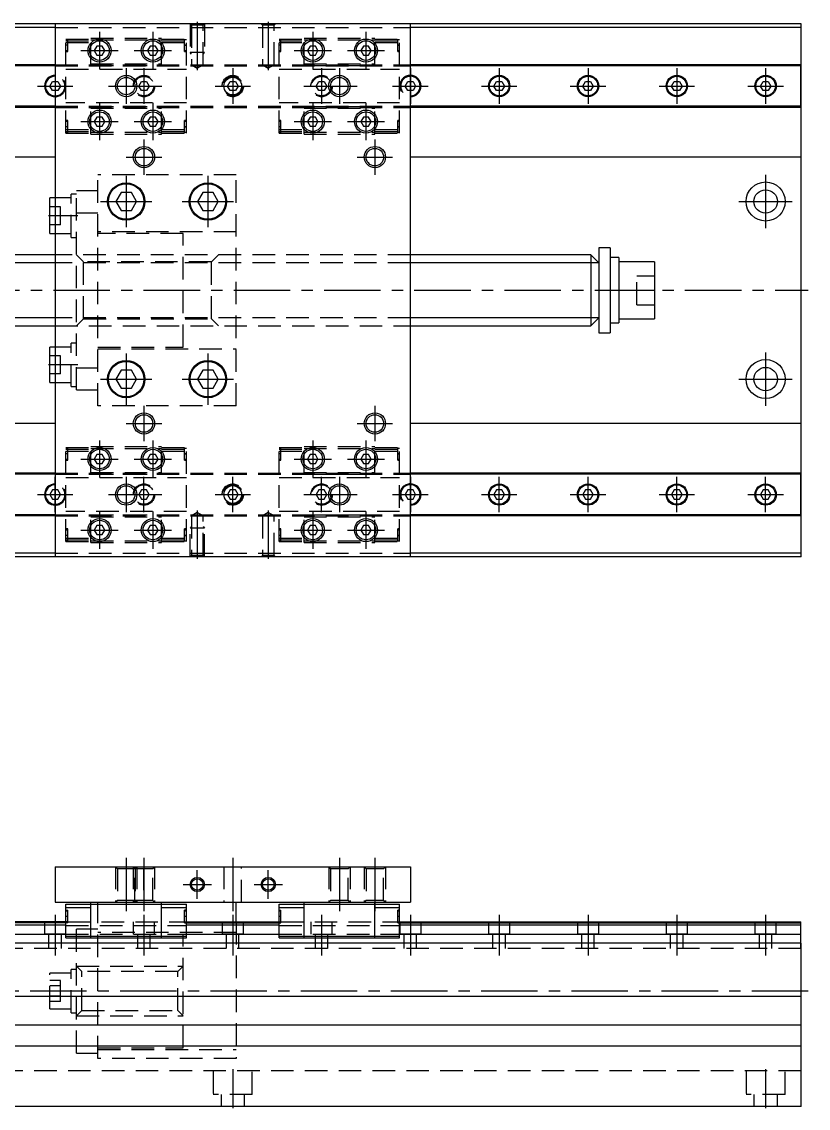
# Model space of a CAD drawing. Extents: x -2 to 669, y -8 to 323.
# Drawn here: x 448.1 to 669.5, y 17 to 322.9 of the extents above; entities that cross this region are included whole.
import ezdxf

# ---------------------------------------------------------------- set-up
doc = ezdxf.new("R2010")
doc.units = 0
doc.header["$LTSCALE"] = 0.5
doc.linetypes.add('CENTER', pattern=[50.8, 31.75, -6.35, 6.35, -6.35])
doc.linetypes.add('DASHED', pattern=[19.05, 12.7, -6.35])
for name, color, linetype in [('MSM_CENTER', 1, 'CENTER'), ('MSM_CONTINUOUS', 7, 'CONTINUOUS'), ('MSM_DASHED', 4, 'DASHED'), ('MSM_NARROW', 5, 'CONTINUOUS')]:
    doc.layers.add(name, color=color, linetype=linetype)

msp = doc.modelspace()

# ---------------------------------------------------------------- linework, layer by layer
at = {"layer": 'MSM_CENTER'}
for p, q in [((497.46, 322.92), (497.46, 309.24)), ((517.46, 322.92), (517.46, 309.24)), ((469.96, 320.05), (469.96, 309.55)), ((484.96, 320.05), (484.96, 309.55)), ((529.96, 320.05), (529.96, 309.55)), ((544.96, 320.05), (544.96, 309.55)), ((461.04, 316.3), (460.49, 316.3)), ((494.44, 316.3), (493.89, 316.3)), ((521.04, 316.3), (520.49, 316.3)), ((554.44, 316.3), (553.89, 316.3)), ((464.71, 314.8), (475.21, 314.8)), ((479.71, 314.8), (490.21, 314.8)), ((524.71, 314.8), (535.21, 314.8)), ((539.71, 314.8), (550.21, 314.8)), ((457.46, 309.8), (457.46, 299.8)), ((477.46, 309.8), (477.46, 299.8)), ((482.46, 309.8), (482.46, 299.8)), ((507.46, 309.8), (507.46, 299.8)), ((532.46, 309.8), (532.46, 299.8)), ((537.46, 309.8), (537.46, 299.8)), ((557.46, 309.8), (557.46, 299.8)), ((582.46, 309.8), (582.46, 299.8)), ((607.46, 309.8), (607.46, 299.8)), ((632.46, 309.8), (632.46, 299.8)), ((657.46, 309.8), (657.46, 299.8)), ((452.46, 304.8), (462.46, 304.8)), ((472.46, 304.8), (487.46, 304.8)), ((502.46, 304.8), (512.46, 304.8)), ((527.46, 304.8), (542.46, 304.8)), ((552.46, 304.8), (562.46, 304.8)), ((577.46, 304.8), (587.46, 304.8)), ((602.46, 304.8), (612.46, 304.8)), ((627.46, 304.8), (637.46, 304.8)), ((652.46, 304.8), (662.46, 304.8)), ((469.96, 300.05), (469.96, 289.55)), ((484.96, 300.05), (484.96, 289.55)), ((529.96, 300.05), (529.96, 289.55)), ((544.96, 300.05), (544.96, 289.55)), ((464.71, 294.8), (475.21, 294.8)), ((479.71, 294.8), (490.21, 294.8)), ((524.71, 294.8), (535.21, 294.8)), ((539.71, 294.8), (550.21, 294.8)), ((461.04, 293.3), (460.49, 293.3)), ((494.44, 293.3), (493.89, 293.3)), ((521.04, 293.3), (520.49, 293.3)), ((554.44, 293.3), (553.89, 293.3)), ((482.46, 289.8), (482.46, 279.8)), ((547.46, 289.8), (547.46, 279.8)), ((477.46, 284.8), (487.46, 284.8)), ((542.46, 284.8), (552.46, 284.8)), ((477.46, 279.55), (477.46, 265.05)), ((500.46, 279.55), (500.46, 265.05)), ((657.46, 279.8), (657.46, 264.8)), ((470.21, 272.3), (484.71, 272.3)), ((493.21, 272.3), (507.71, 272.3)), ((649.96, 272.3), (664.96, 272.3)), ((463.84, 268.3), (455.59, 268.3)), ((228.36, 247.3), (669.46, 247.3)), ((477.46, 229.55), (477.46, 215.05)), ((500.46, 229.55), (500.46, 215.05)), ((657.46, 229.8), (657.46, 214.8)), ((463.84, 226.3), (455.59, 226.3)), ((470.21, 222.3), (484.71, 222.3)), ((493.21, 222.3), (507.71, 222.3)), ((649.96, 222.3), (664.96, 222.3)), ((482.46, 214.8), (482.46, 204.8)), ((547.46, 214.8), (547.46, 204.8)), ((477.46, 209.8), (487.46, 209.8)), ((542.46, 209.8), (552.46, 209.8)), ((469.96, 205.05), (469.96, 194.55)), ((484.96, 205.05), (484.96, 194.55)), ((529.96, 205.05), (529.96, 194.55)), ((544.96, 205.05), (544.96, 194.55)), ((461.04, 201.3), (460.49, 201.3)), ((464.71, 199.8), (475.21, 199.8)), ((479.71, 199.8), (490.21, 199.8)), ((494.44, 201.3), (493.89, 201.3)), ((521.04, 201.3), (520.49, 201.3)), ((524.71, 199.8), (535.21, 199.8)), ((539.71, 199.8), (550.21, 199.8)), ((554.44, 201.3), (553.89, 201.3)), ((457.46, 184.8), (457.46, 194.8)), ((477.46, 194.8), (477.46, 184.8)), ((482.46, 184.8), (482.46, 194.8)), ((507.46, 184.8), (507.46, 194.8)), ((532.46, 184.8), (532.46, 194.8)), ((537.46, 194.8), (537.46, 184.8)), ((557.46, 194.8), (557.46, 184.8)), ((582.46, 184.8), (582.46, 194.8)), ((607.46, 184.8), (607.46, 194.8)), ((632.46, 184.8), (632.46, 194.8)), ((657.46, 184.8), (657.46, 194.8)), ((452.46, 189.8), (462.46, 189.8)), ((472.46, 189.8), (487.46, 189.8)), ((502.46, 189.8), (512.46, 189.8)), ((527.46, 189.8), (542.46, 189.8)), ((552.46, 189.8), (562.46, 189.8)), ((577.46, 189.8), (587.46, 189.8)), ((602.46, 189.8), (612.46, 189.8)), ((627.46, 189.8), (637.46, 189.8)), ((652.46, 189.8), (662.46, 189.8)), ((469.96, 185.05), (469.96, 174.55)), ((484.96, 185.05), (484.96, 174.55)), ((497.46, 185.35), (497.46, 171.68)), ((517.46, 185.35), (517.46, 171.68)), ((529.96, 185.05), (529.96, 174.55)), ((544.96, 185.05), (544.96, 174.55)), ((461.04, 178.3), (460.49, 178.3)), ((464.71, 179.8), (475.21, 179.8)), ((479.71, 179.8), (490.21, 179.8)), ((494.44, 178.3), (493.89, 178.3)), ((521.04, 178.3), (520.49, 178.3)), ((524.71, 179.8), (535.21, 179.8)), ((539.71, 179.8), (550.21, 179.8)), ((554.44, 178.3), (553.89, 178.3)), ((477.46, 87.5), (477.46, 72.5)), ((482.46, 87.5), (482.46, 72.5)), ((507.46, 87.5), (507.46, 72.5)), ((537.46, 87.5), (537.46, 72.5)), ((547.46, 87.5), (547.46, 72.5)), ((497.46, 76), (497.46, 84)), ((517.46, 76), (517.46, 84)), ((493.46, 80), (501.46, 80)), ((513.46, 80), (521.46, 80)), ((457.46, 71.5), (457.46, 60)), ((461.04, 71), (460.49, 71)), ((482.46, 71.5), (482.46, 60)), ((494.44, 71), (493.89, 71)), ((507.46, 71.5), (507.46, 60)), ((521.04, 71), (520.49, 71)), ((532.46, 71.5), (532.46, 60)), ((554.44, 71), (553.89, 71)), ((557.46, 71.5), (557.46, 60)), ((582.46, 71.5), (582.46, 60)), ((607.46, 71.5), (607.46, 60)), ((632.46, 71.5), (632.46, 60)), ((657.46, 71.5), (657.46, 60)), ((669.46, 50), (268.06, 50)), ((507.46, 28), (507.46, 17)), ((657.46, 28), (657.46, 17))]:
    msp.add_line(p, q, dxfattribs=at)
at = {"layer": 'MSM_CONTINUOUS'}
for p, q in [((457.46, 321.3), (347.46, 321.3)), ((667.46, 322.3), (347.51, 322.3)), ((457.46, 322.3), (457.46, 172.3)), ((557.46, 172.3), (557.46, 322.3)), ((667.46, 321.3), (557.46, 321.3)), ((667.46, 172.3), (667.46, 322.3)), ((469.22, 316.08), (468.48, 314.8)), ((470.7, 316.08), (469.22, 316.08)), ((471.44, 314.8), (470.7, 316.08)), ((484.22, 316.08), (483.48, 314.8)), ((485.7, 316.08), (484.22, 316.08)), ((486.44, 314.8), (485.7, 316.08)), ((529.22, 316.08), (528.48, 314.8)), ((530.7, 316.08), (529.22, 316.08)), ((531.44, 314.8), (530.7, 316.08)), ((544.22, 316.08), (543.48, 314.8)), ((545.7, 316.08), (544.22, 316.08)), ((546.44, 314.8), (545.7, 316.08)), ((468.48, 314.8), (469.22, 313.52)), ((469.22, 313.52), (470.7, 313.52)), ((470.7, 313.52), (471.44, 314.8)), ((483.48, 314.8), (484.22, 313.52)), ((484.22, 313.52), (485.7, 313.52)), ((485.7, 313.52), (486.44, 314.8)), ((528.48, 314.8), (529.22, 313.52)), ((529.22, 313.52), (530.7, 313.52)), ((530.7, 313.52), (531.44, 314.8)), ((543.48, 314.8), (544.22, 313.52)), ((544.22, 313.52), (545.7, 313.52)), ((545.7, 313.52), (546.44, 314.8)), ((457.46, 310.8), (347.46, 310.8)), ((457.46, 310.5), (347.46, 310.5)), ((667.46, 310.8), (557.46, 310.8)), ((667.41, 310.5), (557.46, 310.5)), ((667.41, 298.8), (667.41, 310.8)), ((455.98, 304.8), (456.72, 306.08)), ((456.72, 306.08), (457.46, 306.08)), ((505.98, 304.8), (506.72, 306.08)), ((506.72, 306.08), (508.2, 306.08)), ((508.2, 306.08), (508.94, 304.8)), ((557.46, 306.08), (558.2, 306.08)), ((558.2, 306.08), (558.94, 304.8)), ((580.98, 304.8), (581.72, 306.08)), ((581.72, 306.08), (583.2, 306.08)), ((583.2, 306.08), (583.94, 304.8)), ((605.98, 304.8), (606.72, 306.08)), ((606.72, 306.08), (608.2, 306.08)), ((608.2, 306.08), (608.94, 304.8)), ((630.98, 304.8), (631.72, 306.08)), ((631.72, 306.08), (633.2, 306.08)), ((633.2, 306.08), (633.94, 304.8)), ((655.98, 304.8), (656.72, 306.08)), ((656.72, 306.08), (658.2, 306.08)), ((658.2, 306.08), (658.94, 304.8)), ((456.72, 303.52), (455.98, 304.8)), ((457.46, 303.52), (456.72, 303.52)), ((506.72, 303.52), (505.98, 304.8)), ((508.2, 303.52), (506.72, 303.52)), ((508.94, 304.8), (508.2, 303.52)), ((558.2, 303.52), (557.46, 303.52)), ((558.94, 304.8), (558.2, 303.52)), ((581.72, 303.52), (580.98, 304.8)), ((583.2, 303.52), (581.72, 303.52)), ((583.94, 304.8), (583.2, 303.52)), ((606.72, 303.52), (605.98, 304.8)), ((608.2, 303.52), (606.72, 303.52)), ((608.94, 304.8), (608.2, 303.52)), ((631.72, 303.52), (630.98, 304.8)), ((633.2, 303.52), (631.72, 303.52)), ((633.94, 304.8), (633.2, 303.52)), ((656.72, 303.52), (655.98, 304.8)), ((658.2, 303.52), (656.72, 303.52)), ((658.94, 304.8), (658.2, 303.52)), ((457.46, 299.1), (347.46, 299.1)), ((457.46, 298.8), (347.46, 298.8)), ((667.41, 299.1), (557.46, 299.1)), ((667.41, 298.8), (557.46, 298.8)), ((469.22, 296.08), (468.48, 294.8)), ((468.48, 294.8), (469.22, 293.52)), ((470.7, 296.08), (469.22, 296.08)), ((471.44, 294.8), (470.7, 296.08)), ((470.7, 293.52), (471.44, 294.8)), ((484.22, 296.08), (483.48, 294.8)), ((483.48, 294.8), (484.22, 293.52)), ((485.7, 296.08), (484.22, 296.08)), ((486.44, 294.8), (485.7, 296.08)), ((485.7, 293.52), (486.44, 294.8)), ((529.22, 296.08), (528.48, 294.8)), ((528.48, 294.8), (529.22, 293.52)), ((530.7, 296.08), (529.22, 296.08)), ((531.44, 294.8), (530.7, 296.08)), ((530.7, 293.52), (531.44, 294.8)), ((544.22, 296.08), (543.48, 294.8)), ((543.48, 294.8), (544.22, 293.52)), ((545.7, 296.08), (544.22, 296.08)), ((546.44, 294.8), (545.7, 296.08)), ((545.7, 293.52), (546.44, 294.8)), ((469.22, 293.52), (470.7, 293.52)), ((484.22, 293.52), (485.7, 293.52)), ((529.22, 293.52), (530.7, 293.52)), ((544.22, 293.52), (545.7, 293.52)), ((457.46, 284.8), (347.46, 284.8)), ((667.46, 284.8), (557.46, 284.8)), ((455.96, 263.3), (455.96, 273.3)), ((457.46, 273.3), (455.96, 273.3)), ((476, 274.84), (474.53, 272.3)), ((474.53, 272.3), (476, 269.76)), ((478.93, 274.84), (476, 274.84)), ((480.39, 272.3), (478.93, 274.84)), ((478.93, 269.76), (480.39, 272.3)), ((499, 274.84), (497.53, 272.3)), ((497.53, 272.3), (499, 269.76)), ((501.93, 274.84), (499, 274.84)), ((503.39, 272.3), (501.93, 274.84)), ((501.93, 269.76), (503.39, 272.3)), ((476, 269.76), (478.93, 269.76)), ((499, 269.76), (501.93, 269.76)), ((455.96, 263.3), (457.46, 263.3)), ((457.46, 257.3), (347.46, 257.3)), ((608.21, 257.3), (557.46, 257.3)), ((610.46, 255.05), (608.21, 257.3)), ((608.21, 257.3), (608.21, 237.3)), ((610.46, 259.3), (610.46, 235.3)), ((613.66, 259.3), (610.46, 259.3)), ((613.66, 259.3), (613.66, 235.3)), ((616.16, 256.5), (613.66, 256.5)), ((616.16, 256.5), (616.16, 238.1)), ((626.16, 255.3), (616.16, 255.3)), ((626.16, 255.3), (626.16, 239.3)), ((608.21, 237.3), (610.46, 239.55)), ((616.16, 239.3), (626.16, 239.3)), ((347.46, 237.3), (457.46, 237.3)), ((557.46, 237.3), (608.21, 237.3)), ((613.66, 238.1), (616.16, 238.1)), ((610.46, 235.3), (613.66, 235.3)), ((455.96, 221.3), (455.96, 231.3)), ((457.46, 231.3), (455.96, 231.3)), ((476, 224.84), (474.53, 222.3)), ((478.93, 224.84), (476, 224.84)), ((480.39, 222.3), (478.93, 224.84)), ((499, 224.84), (497.53, 222.3)), ((501.93, 224.84), (499, 224.84)), ((503.39, 222.3), (501.93, 224.84)), ((455.96, 221.3), (457.46, 221.3)), ((474.53, 222.3), (476, 219.76)), ((478.93, 219.76), (480.39, 222.3)), ((497.53, 222.3), (499, 219.76)), ((501.93, 219.76), (503.39, 222.3)), ((476, 219.76), (478.93, 219.76)), ((499, 219.76), (501.93, 219.76)), ((457.46, 209.8), (347.46, 209.8)), ((667.46, 209.8), (557.46, 209.8)), ((469.22, 201.08), (468.48, 199.8)), ((468.48, 199.8), (469.22, 198.52)), ((470.7, 201.08), (469.22, 201.08)), ((471.44, 199.8), (470.7, 201.08)), ((470.7, 198.52), (471.44, 199.8)), ((484.22, 201.08), (483.48, 199.8)), ((483.48, 199.8), (484.22, 198.52)), ((485.7, 201.08), (484.22, 201.08)), ((486.44, 199.8), (485.7, 201.08)), ((485.7, 198.52), (486.44, 199.8)), ((529.22, 201.08), (528.48, 199.8)), ((528.48, 199.8), (529.22, 198.52)), ((530.7, 201.08), (529.22, 201.08)), ((531.44, 199.8), (530.7, 201.08)), ((530.7, 198.52), (531.44, 199.8)), ((544.22, 201.08), (543.48, 199.8)), ((543.48, 199.8), (544.22, 198.52)), ((545.7, 201.08), (544.22, 201.08)), ((546.44, 199.8), (545.7, 201.08)), ((545.7, 198.52), (546.44, 199.8)), ((457.46, 195.8), (347.46, 195.8)), ((469.22, 198.52), (470.7, 198.52)), ((484.22, 198.52), (485.7, 198.52)), ((529.22, 198.52), (530.7, 198.52)), ((544.22, 198.52), (545.7, 198.52)), ((667.41, 195.8), (557.46, 195.8)), ((667.41, 183.8), (667.41, 195.8)), ((457.46, 195.5), (347.46, 195.5)), ((667.41, 195.5), (557.46, 195.5)), ((456.72, 191.08), (455.98, 189.8)), ((455.98, 189.8), (456.72, 188.52)), ((457.46, 191.08), (456.72, 191.08)), ((506.72, 191.08), (505.98, 189.8)), ((505.98, 189.8), (506.72, 188.52)), ((508.2, 191.08), (506.72, 191.08)), ((508.94, 189.8), (508.2, 191.08)), ((508.2, 188.52), (508.94, 189.8)), ((558.2, 191.08), (557.46, 191.08)), ((558.94, 189.8), (558.2, 191.08)), ((558.2, 188.52), (558.94, 189.8)), ((581.72, 191.08), (580.98, 189.8)), ((580.98, 189.8), (581.72, 188.52)), ((583.2, 191.08), (581.72, 191.08)), ((583.94, 189.8), (583.2, 191.08)), ((583.2, 188.52), (583.94, 189.8)), ((606.72, 191.08), (605.98, 189.8)), ((605.98, 189.8), (606.72, 188.52)), ((608.2, 191.08), (606.72, 191.08)), ((608.94, 189.8), (608.2, 191.08)), ((608.2, 188.52), (608.94, 189.8)), ((631.72, 191.08), (630.98, 189.8)), ((630.98, 189.8), (631.72, 188.52)), ((633.2, 191.08), (631.72, 191.08)), ((633.94, 189.8), (633.2, 191.08)), ((633.2, 188.52), (633.94, 189.8)), ((656.72, 191.08), (655.98, 189.8)), ((655.98, 189.8), (656.72, 188.52)), ((658.2, 191.08), (656.72, 191.08)), ((658.94, 189.8), (658.2, 191.08)), ((658.2, 188.52), (658.94, 189.8)), ((456.72, 188.52), (457.46, 188.52)), ((506.72, 188.52), (508.2, 188.52)), ((557.46, 188.52), (558.2, 188.52)), ((581.72, 188.52), (583.2, 188.52)), ((606.72, 188.52), (608.2, 188.52)), ((631.72, 188.52), (633.2, 188.52)), ((656.72, 188.52), (658.2, 188.52)), ((457.46, 184.1), (347.46, 184.1)), ((457.46, 183.8), (347.46, 183.8)), ((667.41, 184.1), (557.46, 184.1)), ((667.46, 183.8), (557.46, 183.8)), ((469.22, 181.08), (468.48, 179.8)), ((470.7, 181.08), (469.22, 181.08)), ((471.44, 179.8), (470.7, 181.08)), ((484.22, 181.08), (483.48, 179.8)), ((485.7, 181.08), (484.22, 181.08)), ((486.44, 179.8), (485.7, 181.08)), ((529.22, 181.08), (528.48, 179.8)), ((530.7, 181.08), (529.22, 181.08)), ((531.44, 179.8), (530.7, 181.08)), ((544.22, 181.08), (543.48, 179.8)), ((545.7, 181.08), (544.22, 181.08)), ((546.44, 179.8), (545.7, 181.08)), ((468.48, 179.8), (469.22, 178.52)), ((469.22, 178.52), (470.7, 178.52)), ((470.7, 178.52), (471.44, 179.8)), ((483.48, 179.8), (484.22, 178.52)), ((484.22, 178.52), (485.7, 178.52)), ((485.7, 178.52), (486.44, 179.8)), ((528.48, 179.8), (529.22, 178.52)), ((529.22, 178.52), (530.7, 178.52)), ((530.7, 178.52), (531.44, 179.8)), ((543.48, 179.8), (544.22, 178.52)), ((544.22, 178.52), (545.7, 178.52)), ((545.7, 178.52), (546.44, 179.8)), ((457.46, 173.3), (347.46, 173.3)), ((667.46, 172.3), (347.51, 172.3)), ((667.46, 173.3), (557.46, 173.3)), ((457.46, 85), (457.46, 75)), ((457.46, 85), (557.46, 85)), ((557.46, 85), (557.46, 75)), ((457.46, 75), (557.46, 75)), ((460.51, 74.5), (494.41, 74.5)), ((460.51, 65), (460.51, 74.5)), ((460.51, 73.5), (467.51, 73.5)), ((467.51, 65), (467.51, 75)), ((487.41, 65), (487.41, 75)), ((487.41, 73.5), (494.41, 73.5)), ((494.41, 65), (494.41, 74.5)), ((508.46, 69.5), (508.46, 75)), ((520.51, 65), (520.51, 74.5)), ((520.51, 74.5), (554.41, 74.5)), ((520.51, 73.5), (527.51, 73.5)), ((527.51, 65), (527.51, 75)), ((547.41, 65), (547.41, 75)), ((547.41, 73.5), (554.41, 73.5)), ((554.41, 65), (554.41, 74.5)), ((460.51, 72.8), (461.01, 72.8)), ((461.01, 72.5), (460.51, 72.5)), ((461.01, 69.2), (461.01, 72.8)), ((493.91, 69.2), (493.91, 72.8)), ((494.41, 72.8), (493.91, 72.8)), ((494.41, 72.5), (493.91, 72.5)), ((520.51, 72.8), (521.01, 72.8)), ((521.01, 72.5), (520.51, 72.5)), ((521.01, 69.2), (521.01, 72.8)), ((554.41, 72.8), (553.91, 72.8)), ((553.91, 69.2), (553.91, 72.8)), ((554.41, 72.5), (553.91, 72.5)), ((461.01, 69.5), (347.46, 69.5)), ((461.01, 69.2), (347.46, 69.2)), ((460.51, 68.55), (347.46, 68.55)), ((461.01, 69.2), (460.51, 69.2)), ((493.91, 69.5), (521.01, 69.5)), ((493.91, 69.2), (521.01, 69.2)), ((493.91, 69.2), (494.41, 69.2)), ((520.51, 68.55), (494.41, 68.55)), ((521.01, 69.2), (520.51, 69.2)), ((553.91, 69.5), (667.41, 69.5)), ((553.91, 69.2), (667.41, 69.2)), ((667.41, 68.55), (554.41, 68.55)), ((667.41, 63.5), (667.41, 69.5)), ((460.51, 65.95), (347.46, 65.95)), ((460.51, 65.5), (494.41, 65.5)), ((460.51, 65), (494.41, 65)), ((520.51, 65.95), (494.41, 65.95)), ((520.51, 65.5), (554.41, 65.5)), ((520.51, 65), (554.41, 65)), ((667.41, 65.95), (554.41, 65.95)), ((667.46, 63.5), (347.46, 63.5)), ((667.46, 17.5), (667.46, 63.5)), ((667.46, 48.5), (347.46, 48.5)), ((347.46, 40.5), (667.46, 40.5)), ((667.46, 34.5), (347.46, 34.5)), ((667.46, 17.5), (347.46, 17.5))]:
    msp.add_line(p, q, dxfattribs=at)
for centre, radius in [((469.96, 314.8), 3.25), ((469.96, 314.8), 2.75), ((484.96, 314.8), 3.25), ((484.96, 314.8), 2.75), ((529.96, 314.8), 3.25), ((529.96, 314.8), 2.75), ((544.96, 314.8), 3.25), ((544.96, 314.8), 2.75), ((477.46, 304.8), 2.46), ((507.46, 304.8), 2.5), ((537.46, 304.8), 2.46), ((582.46, 304.8), 3), ((582.46, 304.8), 2.75), ((607.46, 304.8), 3), ((607.46, 304.8), 2.75), ((632.46, 304.8), 3), ((632.46, 304.8), 2.75), ((657.46, 304.8), 3), ((657.46, 304.8), 2.75), ((469.96, 294.8), 3.25), ((469.96, 294.8), 2.75), ((484.96, 294.8), 3.25), ((484.96, 294.8), 2.75), ((529.96, 294.8), 3.25), ((529.96, 294.8), 2.75), ((544.96, 294.8), 3.25), ((544.96, 294.8), 2.75), ((482.46, 284.8), 2.46), ((547.46, 284.8), 2.46), ((477.46, 272.3), 5.25), ((477.46, 272.3), 5), ((500.46, 272.3), 5.25), ((500.46, 272.3), 5), ((657.46, 272.3), 5.5), ((657.46, 272.3), 3.3), ((477.46, 222.3), 5.25), ((477.46, 222.3), 5), ((500.46, 222.3), 5.25), ((500.46, 222.3), 5), ((657.46, 222.3), 5.5), ((657.46, 222.3), 3.3), ((482.46, 209.8), 2.46), ((547.46, 209.8), 2.46), ((469.96, 199.8), 3.25), ((469.96, 199.8), 2.75), ((484.96, 199.8), 3.25), ((484.96, 199.8), 2.75), ((529.96, 199.8), 3.25), ((529.96, 199.8), 2.75), ((544.96, 199.8), 3.25), ((544.96, 199.8), 2.75), ((582.46, 189.8), 3), ((607.46, 189.8), 3), ((632.46, 189.8), 3), ((657.46, 189.8), 3), ((477.46, 189.8), 2.46), ((507.46, 189.8), 2.5), ((537.46, 189.8), 2.46), ((582.46, 189.8), 2.75), ((607.46, 189.8), 2.75), ((632.46, 189.8), 2.75), ((657.46, 189.8), 2.75), ((469.96, 179.8), 3.25), ((469.96, 179.8), 2.75), ((484.96, 179.8), 3.25), ((484.96, 179.8), 2.75), ((529.96, 179.8), 3.25), ((529.96, 179.8), 2.75), ((544.96, 179.8), 3.25), ((544.96, 179.8), 2.75), ((497.46, 80), 1.62), ((517.46, 80), 1.62)]:
    msp.add_circle(centre, radius, dxfattribs=at)
for centre, radius, start, end in [((457.46, 304.8), 3, 90, 270), ((457.46, 304.8), 2.75, 90, 270), ((557.46, 304.8), 3, 270, 90), ((557.46, 304.8), 2.75, 270, 90), ((457.46, 189.8), 3, 90, 270), ((557.46, 189.8), 3, 270, 90), ((457.46, 189.8), 2.75, 90, 270), ((557.46, 189.8), 2.75, 270, 90)]:
    msp.add_arc(centre, radius, start, end, dxfattribs=at)
at = {"layer": 'MSM_DASHED'}
for p, q in [((457.46, 321.3), (557.46, 321.3)), ((495.46, 322.3), (495.84, 321.92)), ((495.46, 322.3), (495.46, 314.3)), ((495.84, 321.92), (495.84, 310.8)), ((499.08, 321.92), (495.84, 321.92)), ((499.08, 321.92), (499.46, 322.3)), ((499.08, 310.8), (499.08, 321.92)), ((499.46, 322.3), (499.46, 314.3)), ((515.46, 322.3), (515.84, 321.92)), ((515.84, 321.92), (515.84, 310.8)), ((519.08, 321.92), (515.84, 321.92)), ((519.08, 321.92), (519.46, 322.3)), ((519.08, 310.8), (519.08, 321.92)), ((467.51, 318.3), (487.41, 318.3)), ((467.51, 310.55), (467.51, 318.3)), ((487.41, 310.55), (487.41, 318.3)), ((527.51, 318.3), (547.41, 318.3)), ((527.51, 310.55), (527.51, 318.3)), ((547.41, 310.55), (547.41, 318.3)), ((460.51, 291.55), (460.51, 318.05)), ((460.51, 318.05), (467.51, 318.05)), ((461.01, 317.8), (460.51, 317.8)), ((460.51, 317.55), (467.51, 317.55)), ((460.51, 317.05), (467.51, 317.05)), ((461.01, 316.3), (460.51, 316.3)), ((461.01, 314.5), (461.01, 318.05)), ((467.51, 317.8), (487.41, 317.8)), ((487.41, 318.05), (494.41, 318.05)), ((487.41, 317.55), (494.41, 317.55)), ((487.41, 317.05), (494.41, 317.05)), ((493.91, 314.5), (493.91, 318.05)), ((494.41, 317.8), (493.91, 317.8)), ((493.91, 316.3), (494.41, 316.3)), ((494.41, 291.55), (494.41, 318.05)), ((520.51, 318.05), (527.51, 318.05)), ((520.51, 291.55), (520.51, 318.05)), ((521.01, 317.8), (520.51, 317.8)), ((520.51, 317.55), (527.51, 317.55)), ((520.51, 317.05), (527.51, 317.05)), ((521.01, 316.3), (520.51, 316.3)), ((521.01, 314.5), (521.01, 318.05)), ((527.51, 317.8), (547.41, 317.8)), ((547.41, 318.05), (554.41, 318.05)), ((547.41, 317.55), (554.41, 317.55)), ((547.41, 317.05), (554.41, 317.05)), ((553.91, 314.5), (553.91, 318.05)), ((554.41, 317.8), (553.91, 317.8)), ((553.91, 316.3), (554.41, 316.3)), ((554.41, 291.55), (554.41, 318.05)), ((460.51, 314.8), (461.01, 314.8)), ((460.51, 314.5), (461.01, 314.5)), ((493.91, 314.8), (494.41, 314.8)), ((493.91, 314.5), (494.41, 314.5)), ((499.46, 314.3), (495.46, 314.3)), ((495.84, 313.8), (495.46, 314.3)), ((499.08, 313.8), (499.46, 314.3)), ((520.51, 314.8), (521.01, 314.8)), ((520.51, 314.5), (521.01, 314.5)), ((553.91, 314.8), (554.41, 314.8)), ((553.91, 314.5), (554.41, 314.5)), ((457.46, 310.8), (557.46, 310.8)), ((457.46, 310.5), (557.46, 310.5)), ((460.51, 309.55), (494.41, 309.55)), ((467.51, 311.05), (487.41, 311.05)), ((467.51, 310.55), (487.41, 310.55)), ((495.84, 310.8), (497.46, 309.86)), ((497.46, 309.86), (499.08, 310.8)), ((515.84, 310.8), (517.46, 309.86)), ((517.46, 309.86), (519.08, 310.8)), ((520.51, 309.55), (554.41, 309.55)), ((527.51, 311.05), (547.41, 311.05)), ((527.51, 310.55), (547.41, 310.55)), ((457.46, 307.95), (457.46, 301.65)), ((457.46, 306.08), (458.2, 306.08)), ((458.2, 306.08), (458.94, 304.8)), ((480.98, 304.8), (481.72, 306.08)), ((481.72, 306.08), (483.2, 306.08)), ((483.2, 306.08), (483.94, 304.8)), ((530.98, 304.8), (531.72, 306.08)), ((531.72, 306.08), (533.2, 306.08)), ((533.2, 306.08), (533.94, 304.8)), ((555.98, 304.8), (556.72, 306.08)), ((556.72, 306.08), (557.46, 306.08)), ((458.2, 303.52), (457.46, 303.52)), ((458.94, 304.8), (458.2, 303.52)), ((481.72, 303.52), (480.98, 304.8)), ((483.2, 303.52), (481.72, 303.52)), ((483.94, 304.8), (483.2, 303.52)), ((531.72, 303.52), (530.98, 304.8)), ((533.2, 303.52), (531.72, 303.52)), ((533.94, 304.8), (533.2, 303.52)), ((556.72, 303.52), (555.98, 304.8)), ((557.46, 303.52), (556.72, 303.52)), ((494.41, 300.05), (460.51, 300.05)), ((554.41, 300.05), (520.51, 300.05)), ((457.46, 299.1), (557.46, 299.1)), ((457.46, 298.8), (557.46, 298.8)), ((467.51, 299.05), (487.41, 299.05)), ((467.51, 291.3), (467.51, 299.05)), ((467.51, 298.55), (487.41, 298.55)), ((487.41, 291.3), (487.41, 299.05)), ((527.51, 299.05), (547.41, 299.05)), ((527.51, 291.3), (527.51, 299.05)), ((527.51, 298.55), (547.41, 298.55)), ((547.41, 291.3), (547.41, 299.05)), ((461.01, 295.1), (460.51, 295.1)), ((461.01, 294.8), (460.51, 294.8)), ((461.01, 291.55), (461.01, 295.1)), ((493.91, 291.55), (493.91, 295.1)), ((494.41, 295.1), (493.91, 295.1)), ((494.41, 294.8), (493.91, 294.8)), ((521.01, 295.1), (520.51, 295.1)), ((521.01, 294.8), (520.51, 294.8)), ((521.01, 291.55), (521.01, 295.1)), ((553.91, 291.55), (553.91, 295.1)), ((554.41, 295.1), (553.91, 295.1)), ((554.41, 294.8), (553.91, 294.8)), ((461.01, 293.3), (460.51, 293.3)), ((460.51, 292.55), (467.51, 292.55)), ((460.51, 292.05), (467.51, 292.05)), ((460.51, 291.8), (461.01, 291.8)), ((460.51, 291.55), (467.51, 291.55)), ((467.51, 291.8), (487.41, 291.8)), ((467.51, 291.3), (487.41, 291.3)), ((487.41, 292.55), (494.41, 292.55)), ((487.41, 292.05), (494.41, 292.05)), ((487.41, 291.55), (494.41, 291.55)), ((493.91, 293.3), (494.41, 293.3)), ((493.91, 291.8), (494.41, 291.8)), ((521.01, 293.3), (520.51, 293.3)), ((520.51, 292.55), (527.51, 292.55)), ((520.51, 292.05), (527.51, 292.05)), ((520.51, 291.8), (521.01, 291.8)), ((520.51, 291.55), (527.51, 291.55)), ((527.51, 291.8), (547.41, 291.8)), ((527.51, 291.3), (547.41, 291.3)), ((547.41, 292.55), (554.41, 292.55)), ((547.41, 292.05), (554.41, 292.05)), ((547.41, 291.55), (554.41, 291.55)), ((553.91, 293.3), (554.41, 293.3)), ((553.91, 291.8), (554.41, 291.8)), ((508.46, 279.8), (469.46, 279.8)), ((469.46, 214.8), (469.46, 279.8)), ((508.46, 214.8), (508.46, 279.8)), ((461.96, 273.3), (457.46, 273.3)), ((461.96, 262.2), (461.96, 274.4)), ((463.46, 274.4), (461.96, 274.4)), ((469.46, 275.3), (463.46, 275.3)), ((463.46, 219.3), (463.46, 275.3)), ((458.96, 270.84), (455.96, 270.84)), ((458.96, 265.76), (458.96, 270.84)), ((458.96, 268.3), (455.96, 268.3)), ((463.46, 269.15), (469.46, 269.15)), ((458.96, 265.76), (455.96, 265.76)), ((457.46, 263.3), (461.96, 263.3)), ((508.46, 263.8), (469.46, 263.8)), ((493.46, 263.3), (469.46, 263.3)), ((493.46, 231.3), (493.46, 263.3)), ((461.96, 262.2), (463.46, 262.2)), ((557.46, 257.3), (457.46, 257.3)), ((465.46, 255.3), (463.46, 257.3)), ((503.46, 257.3), (501.46, 255.3)), ((557.46, 255.05), (457.46, 255.05)), ((501.46, 255.3), (465.46, 255.3)), ((465.46, 239.3), (465.46, 255.3)), ((501.46, 239.3), (501.46, 255.3)), ((621.16, 251.36), (626.16, 251.36)), ((621.16, 243.24), (621.16, 251.36)), ((621.16, 247.3), (626.16, 247.3)), ((621.16, 243.24), (626.16, 243.24)), ((557.46, 239.55), (457.46, 239.55)), ((463.46, 237.3), (465.46, 239.3)), ((465.46, 239.3), (501.46, 239.3)), ((501.46, 239.3), (503.46, 237.3)), ((457.46, 237.3), (557.46, 237.3)), ((461.96, 231.3), (457.46, 231.3)), ((461.96, 220.2), (461.96, 232.4)), ((463.46, 232.4), (461.96, 232.4)), ((469.46, 231.3), (493.46, 231.3)), ((469.46, 230.8), (508.46, 230.8)), ((458.96, 228.84), (455.96, 228.84)), ((458.96, 223.76), (458.96, 228.84)), ((458.96, 226.3), (455.96, 226.3)), ((458.96, 223.76), (455.96, 223.76)), ((463.46, 225.44), (469.46, 225.44)), ((457.46, 221.3), (461.96, 221.3)), ((461.96, 220.2), (463.46, 220.2)), ((463.46, 219.3), (469.46, 219.3)), ((508.46, 214.8), (469.46, 214.8)), ((460.51, 203.05), (467.51, 203.05)), ((460.51, 176.55), (460.51, 203.05)), ((461.01, 202.8), (460.51, 202.8)), ((460.51, 202.55), (467.51, 202.55)), ((460.51, 202.05), (467.51, 202.05)), ((461.01, 199.5), (461.01, 203.05)), ((467.51, 203.3), (487.41, 203.3)), ((467.51, 195.55), (467.51, 203.3)), ((467.51, 202.8), (487.41, 202.8)), ((487.41, 195.55), (487.41, 203.3)), ((487.41, 203.05), (494.41, 203.05)), ((487.41, 202.55), (494.41, 202.55)), ((487.41, 202.05), (494.41, 202.05)), ((493.91, 199.5), (493.91, 203.05)), ((494.41, 202.8), (493.91, 202.8)), ((494.41, 176.55), (494.41, 203.05)), ((520.51, 203.05), (527.51, 203.05)), ((520.51, 176.55), (520.51, 203.05)), ((521.01, 202.8), (520.51, 202.8)), ((520.51, 202.55), (527.51, 202.55)), ((520.51, 202.05), (527.51, 202.05)), ((521.01, 199.5), (521.01, 203.05)), ((527.51, 203.3), (547.41, 203.3)), ((527.51, 195.55), (527.51, 203.3)), ((527.51, 202.8), (547.41, 202.8)), ((547.41, 195.55), (547.41, 203.3)), ((547.41, 203.05), (554.41, 203.05)), ((547.41, 202.55), (554.41, 202.55)), ((547.41, 202.05), (554.41, 202.05)), ((553.91, 199.5), (553.91, 203.05)), ((554.41, 202.8), (553.91, 202.8)), ((554.41, 176.55), (554.41, 203.05)), ((461.01, 201.3), (460.51, 201.3)), ((460.51, 199.8), (461.01, 199.8)), ((460.51, 199.5), (461.01, 199.5)), ((493.91, 201.3), (494.41, 201.3)), ((493.91, 199.8), (494.41, 199.8)), ((493.91, 199.5), (494.41, 199.5)), ((521.01, 201.3), (520.51, 201.3)), ((520.51, 199.8), (521.01, 199.8)), ((520.51, 199.5), (521.01, 199.5)), ((553.91, 201.3), (554.41, 201.3)), ((553.91, 199.8), (554.41, 199.8)), ((553.91, 199.5), (554.41, 199.5)), ((457.46, 195.8), (557.46, 195.8)), ((467.51, 196.05), (487.41, 196.05)), ((527.51, 196.05), (547.41, 196.05)), ((457.46, 195.5), (557.46, 195.5)), ((457.46, 186.65), (457.46, 192.95)), ((460.51, 194.55), (494.41, 194.55)), ((467.51, 195.55), (487.41, 195.55)), ((520.51, 194.55), (554.41, 194.55)), ((527.51, 195.55), (547.41, 195.55)), ((458.2, 191.08), (457.46, 191.08)), ((458.94, 189.8), (458.2, 191.08)), ((458.2, 188.52), (458.94, 189.8)), ((481.72, 191.08), (480.98, 189.8)), ((480.98, 189.8), (481.72, 188.52)), ((483.2, 191.08), (481.72, 191.08)), ((483.94, 189.8), (483.2, 191.08)), ((483.2, 188.52), (483.94, 189.8)), ((531.72, 191.08), (530.98, 189.8)), ((530.98, 189.8), (531.72, 188.52)), ((533.2, 191.08), (531.72, 191.08)), ((533.94, 189.8), (533.2, 191.08)), ((533.2, 188.52), (533.94, 189.8)), ((556.72, 191.08), (555.98, 189.8)), ((555.98, 189.8), (556.72, 188.52)), ((557.46, 191.08), (556.72, 191.08)), ((457.46, 188.52), (458.2, 188.52)), ((481.72, 188.52), (483.2, 188.52)), ((531.72, 188.52), (533.2, 188.52)), ((556.72, 188.52), (557.46, 188.52)), ((457.46, 184.1), (557.46, 184.1)), ((457.46, 183.8), (557.46, 183.8)), ((494.41, 185.05), (460.51, 185.05)), ((467.51, 184.05), (487.41, 184.05)), ((467.51, 176.3), (467.51, 184.05)), ((487.41, 176.3), (487.41, 184.05)), ((497.46, 184.73), (495.84, 183.8)), ((495.84, 183.8), (495.84, 172.68)), ((499.08, 183.8), (497.46, 184.73)), ((499.08, 172.68), (499.08, 183.8)), ((517.46, 184.73), (515.84, 183.8)), ((515.84, 183.8), (515.84, 172.68)), ((519.08, 183.8), (517.46, 184.73)), ((519.08, 172.68), (519.08, 183.8)), ((554.41, 185.05), (520.51, 185.05)), ((527.51, 176.3), (527.51, 184.05)), ((527.51, 184.05), (547.41, 184.05)), ((547.41, 176.3), (547.41, 184.05)), ((467.51, 183.55), (487.41, 183.55)), ((495.84, 180.8), (495.46, 180.3)), ((499.08, 180.8), (499.46, 180.3)), ((527.51, 183.55), (547.41, 183.55)), ((461.01, 180.1), (460.51, 180.1)), ((461.01, 179.8), (460.51, 179.8)), ((461.01, 178.3), (460.51, 178.3)), ((460.51, 177.55), (467.51, 177.55)), ((461.01, 176.55), (461.01, 180.1)), ((487.41, 177.55), (494.41, 177.55)), ((493.91, 176.55), (493.91, 180.1)), ((494.41, 180.1), (493.91, 180.1)), ((494.41, 179.8), (493.91, 179.8)), ((493.91, 178.3), (494.41, 178.3)), ((499.46, 180.3), (495.46, 180.3)), ((495.46, 172.3), (495.46, 180.3)), ((499.46, 172.3), (499.46, 180.3)), ((521.01, 180.1), (520.51, 180.1)), ((521.01, 179.8), (520.51, 179.8)), ((521.01, 178.3), (520.51, 178.3)), ((520.51, 177.55), (527.51, 177.55)), ((521.01, 176.55), (521.01, 180.1)), ((547.41, 177.55), (554.41, 177.55)), ((553.91, 176.55), (553.91, 180.1)), ((554.41, 180.1), (553.91, 180.1)), ((554.41, 179.8), (553.91, 179.8)), ((553.91, 178.3), (554.41, 178.3)), ((460.51, 177.05), (467.51, 177.05)), ((460.51, 176.8), (461.01, 176.8)), ((460.51, 176.55), (467.51, 176.55)), ((467.51, 176.8), (487.41, 176.8)), ((467.51, 176.3), (487.41, 176.3)), ((487.41, 177.05), (494.41, 177.05)), ((487.41, 176.55), (494.41, 176.55)), ((493.91, 176.8), (494.41, 176.8)), ((520.51, 177.05), (527.51, 177.05)), ((520.51, 176.8), (521.01, 176.8)), ((520.51, 176.55), (527.51, 176.55)), ((527.51, 176.8), (547.41, 176.8)), ((527.51, 176.3), (547.41, 176.3)), ((547.41, 177.05), (554.41, 177.05)), ((547.41, 176.55), (554.41, 176.55)), ((553.91, 176.8), (554.41, 176.8)), ((457.46, 173.3), (557.46, 173.3)), ((495.84, 172.68), (495.46, 172.3)), ((499.08, 172.68), (495.84, 172.68)), ((499.46, 172.3), (499.08, 172.68)), ((515.84, 172.68), (515.46, 172.3)), ((519.08, 172.68), (515.84, 172.68)), ((519.46, 172.3), (519.08, 172.68)), ((474.46, 85), (475, 84.46)), ((474.46, 85), (474.46, 75)), ((475, 84.46), (475, 75.54)), ((479.92, 84.46), (475, 84.46)), ((479.46, 85), (480, 84.46)), ((479.46, 85), (479.46, 75)), ((479.92, 84.46), (480.46, 85)), ((479.92, 75.54), (479.92, 84.46)), ((480, 84.46), (480, 75.54)), ((484.92, 84.46), (480, 84.46)), ((480.46, 85), (480.46, 75)), ((482.46, 78.4), (482.46, 84.4)), ((484.92, 84.46), (485.46, 85)), ((484.92, 75.54), (484.92, 84.46)), ((485.46, 85), (485.46, 75)), ((504.96, 85), (504.96, 75)), ((509.96, 75), (509.96, 85)), ((534.46, 85), (535, 84.46)), ((534.46, 85), (534.46, 75)), ((535, 84.46), (535, 75.54)), ((539.92, 84.46), (535, 84.46)), ((539.92, 84.46), (540.46, 85)), ((539.92, 75.54), (539.92, 84.46)), ((540.46, 85), (540.46, 75)), ((544.46, 85), (545, 84.46)), ((544.46, 85), (544.46, 75)), ((545, 84.46), (545, 75.54)), ((549.92, 84.46), (545, 84.46)), ((549.92, 84.46), (550.46, 85)), ((549.92, 75.54), (549.92, 84.46)), ((550.46, 85), (550.46, 75)), ((469.46, 31), (469.46, 75)), ((475, 75.54), (474.46, 75)), ((479.92, 75.54), (475, 75.54)), ((480, 75.54), (479.46, 75)), ((480.46, 75), (479.92, 75.54)), ((484.92, 75.54), (480, 75.54)), ((485.46, 75), (484.92, 75.54)), ((535, 75.54), (534.46, 75)), ((539.92, 75.54), (535, 75.54)), ((540.46, 75), (539.92, 75.54)), ((545, 75.54), (544.46, 75)), ((549.92, 75.54), (545, 75.54)), ((550.46, 75), (549.92, 75.54)), ((454.46, 69.5), (454.46, 66)), ((460.46, 66), (460.46, 69.5)), ((460.51, 68.5), (494.41, 68.5)), ((461.01, 69.5), (493.91, 69.5)), ((463.46, 67.5), (469.46, 67.5)), ((463.46, 32.5), (463.46, 67.5)), ((479.46, 69.5), (479.46, 66)), ((485.46, 66), (485.46, 69.5)), ((504.46, 69.5), (504.46, 66)), ((508.46, 69.5), (508.46, 31)), ((510.46, 66), (510.46, 69.5)), ((520.51, 68.5), (554.41, 68.5)), ((521.01, 69.5), (553.91, 69.5)), ((529.46, 69.5), (529.46, 66)), ((535.46, 66), (535.46, 69.5)), ((554.46, 69.5), (554.46, 66)), ((560.46, 66), (560.46, 69.5)), ((579.46, 69.5), (579.46, 66)), ((585.46, 66), (585.46, 69.5)), ((604.46, 69.5), (604.46, 66)), ((610.46, 66), (610.46, 69.5)), ((629.46, 69.5), (629.46, 66)), ((635.46, 66), (635.46, 69.5)), ((654.46, 69.5), (654.46, 66)), ((660.46, 66), (660.46, 69.5)), ((460.46, 66), (454.46, 66)), ((455.71, 62), (455.71, 66)), ((459.21, 62), (459.21, 66)), ((460.51, 66), (494.41, 66)), ((508.46, 66.5), (469.46, 66.5)), ((479.46, 65), (485.46, 65)), ((480.71, 62), (480.71, 66)), ((484.21, 62), (484.21, 66)), ((493.46, 34), (493.46, 66)), ((510.46, 66), (504.46, 66)), ((505.71, 62), (505.71, 66)), ((509.21, 62), (509.21, 66)), ((520.51, 66), (554.41, 66)), ((530.71, 62), (530.71, 66)), ((534.21, 62), (534.21, 66)), ((560.46, 66), (554.46, 66)), ((555.71, 62), (555.71, 66)), ((559.21, 62), (559.21, 66)), ((585.46, 66), (579.46, 66)), ((580.71, 62), (580.71, 66)), ((584.21, 62), (584.21, 66)), ((610.46, 66), (604.46, 66)), ((605.71, 62), (605.71, 66)), ((609.21, 62), (609.21, 66)), ((635.46, 66), (629.46, 66)), ((630.71, 62), (630.71, 66)), ((634.21, 62), (634.21, 66)), ((660.46, 66), (654.46, 66)), ((655.71, 62), (655.71, 66)), ((659.21, 62), (659.21, 66)), ((667.46, 62), (347.46, 62)), ((667.41, 62), (667.41, 63.5)), ((461.96, 43.9), (461.96, 56.1)), ((463.46, 56.1), (461.96, 56.1)), ((464.96, 55.5), (463.46, 57)), ((463.46, 57), (493.46, 57)), ((491.96, 55.5), (464.96, 55.5)), ((464.96, 44.5), (464.96, 55.5)), ((493.46, 57), (491.96, 55.5)), ((491.96, 44.5), (491.96, 55.5)), ((455.96, 45), (455.96, 55)), ((461.96, 55), (455.96, 55)), ((458.96, 52.93), (455.96, 52.93)), ((458.96, 47.07), (458.96, 52.93)), ((458.96, 51.47), (455.96, 51.47)), ((458.96, 48.53), (455.96, 48.53)), ((458.96, 47.07), (455.96, 47.07)), ((455.96, 45), (461.96, 45)), ((461.96, 43.9), (463.46, 43.9)), ((463.46, 43), (464.96, 44.5)), ((463.46, 43), (493.46, 43)), ((464.96, 44.5), (491.96, 44.5)), ((491.96, 44.5), (493.46, 43)), ((469.46, 34), (493.46, 34)), ((463.46, 32.5), (469.46, 32.5)), ((469.46, 33.5), (508.46, 33.5)), ((508.46, 31), (469.46, 31)), ((667.46, 27.5), (347.46, 27.5)), ((501.96, 27.5), (501.96, 20.9)), ((512.96, 20.9), (512.96, 27.5)), ((651.96, 27.5), (651.96, 20.9)), ((662.96, 20.9), (662.96, 27.5)), ((512.96, 20.9), (501.96, 20.9)), ((504.16, 20.9), (504.16, 17.5)), ((510.76, 17.5), (510.76, 20.9)), ((662.96, 20.9), (651.96, 20.9)), ((654.16, 20.9), (654.16, 17.5)), ((660.76, 17.5), (660.76, 20.9))]:
    msp.add_line(p, q, dxfattribs=at)
for centre, radius in [((482.46, 304.8), 3), ((482.46, 304.8), 2.75), ((507.46, 304.8), 3), ((507.46, 304.8), 2.75), ((532.46, 304.8), 3), ((532.46, 304.8), 2.75), ((482.46, 189.8), 3), ((507.46, 189.8), 3), ((532.46, 189.8), 3), ((482.46, 189.8), 2.75), ((507.46, 189.8), 2.75), ((532.46, 189.8), 2.75)]:
    msp.add_circle(centre, radius, dxfattribs=at)
for centre, radius, start, end in [((457.46, 304.8), 3, 270, 90), ((457.46, 304.8), 2.75, 270, 90), ((557.46, 304.8), 3, 90, 270), ((557.46, 304.8), 2.75, 90, 270), ((457.46, 189.8), 3, 270, 90), ((557.46, 189.8), 3, 90, 270), ((457.46, 189.8), 2.75, 270, 90), ((557.46, 189.8), 2.75, 90, 270)]:
    msp.add_arc(centre, radius, start, end, dxfattribs=at)
at = {"layer": 'MSM_NARROW'}
for p, q in [((457.46, 255.05), (347.46, 255.05)), ((610.46, 255.05), (557.46, 255.05)), ((457.46, 239.55), (347.46, 239.55)), ((610.46, 239.55), (557.46, 239.55))]:
    msp.add_line(p, q, dxfattribs=at)
for centre, radius in [((477.46, 304.8), 3), ((537.46, 304.8), 3), ((482.46, 284.8), 3), ((547.46, 284.8), 3), ((482.46, 209.8), 3), ((547.46, 209.8), 3), ((477.46, 189.8), 3), ((537.46, 189.8), 3), ((497.46, 80), 2), ((517.46, 80), 2)]:
    msp.add_circle(centre, radius, dxfattribs=at)

doc.saveas('drawing.dxf')
